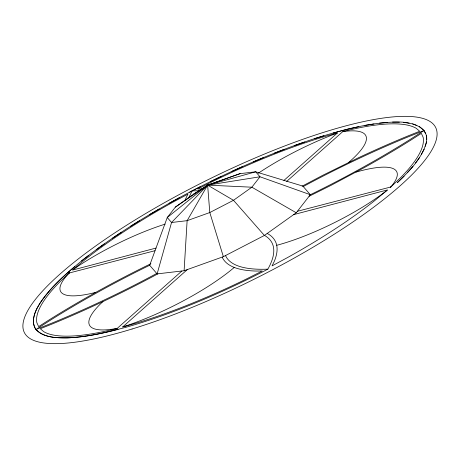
<?xml version="1.0" encoding="UTF-8"?>
<svg xmlns="http://www.w3.org/2000/svg" width="460" height="460" viewBox="0 0 460 460"><rect width="100%" height="100%" fill="white"/><g stroke="black" fill="none" stroke-linecap="round" stroke-linejoin="round"><path stroke-width="0.69" d="M240.126 173.633L207.627 185.133L193.752 194.011L175.375 207.103L167.25 217.528L149.684 265.293L157.13 273.895L184.103 270.733L187.122 220.673L207.627 185.133L240.126 173.633L255.697 171.81L302.87 186.105L310.316 194.706L313.709 193.068A271.089 64.664 -26.5 0 0 409.636 139.771L424.062 130.513L425.529 133.688M157.13 273.895L171.551 222.496L207.627 185.133L255.697 171.81L259.992 176.778L310.316 194.706L296.246 212.767L264.419 235.439L223.37 256.663L184.103 270.733M425.097 146.36L426.483 141.858M189.031 197.162L192.153 190.848C232.26 170.114 273.74 151.869 316.716 137.931C342.286 130.076 368.454 122.843 395.353 122.021C408.371 121.48 430.744 125.396 426.155 143.508C421.17 159.321 408.997 171.465 397.313 182.672L404.093 176.197M421.44 154.209L424.241 149.12M415.541 162.949L419.721 157.331M407.468 172.471L412.982 166.393M157.878 273.809L153.68 276.098A274.764 65.538 -26.5 0 1 51.83 324.133L40.296 328.739L43.769 331.7A214.63 51.198 -26.5 0 0 113.384 329.394L117.242 328.365L181.884 270.998M283.895 180.464L337.318 133.049L333.529 134.015A214.63 51.198 -26.5 0 0 213.538 181.033L197.748 189.002L202.015 188.968M222.278 257.054L222.674 258.146A274.764 65.538 -26.5 0 0 255.852 271.049L262.252 270.998L246.462 278.967A214.63 51.198 -26.5 0 1 126.471 325.985L122.682 326.951L187.323 269.577M286.661 181.418L342.757 131.635L346.616 130.605A214.63 51.198 -26.5 0 1 416.231 128.3L419.704 131.261L408.169 135.867A274.764 65.538 -26.5 0 0 357.104 158.401L323.081 175.139L302.122 186.191M74.802 266.576C62.008 277.265 49.789 288.897 40.279 302.668C35.506 310.414 30.182 320.861 35.938 329.486C43.959 337.968 56.66 337.807 67.476 337.916C84.611 337.013 101.545 333.741 118.099 329.308M81.437 261.056L88.734 255.398M96.232 249.699L104.328 243.915M175.375 207.103L207.627 185.133L259.992 176.778L251.867 187.203L233.496 200.295L209.794 212.543L187.122 220.673L171.551 222.496L167.25 217.528L207.627 185.133L251.867 187.203L296.246 212.767M112.596 238.113L121.394 232.271M130.341 226.429L139.731 220.605M149.253 214.791L159.131 209.047M169.107 203.331L179.354 197.731M303.278 186.57L307.09 184.494A271.089 64.664 -26.5 0 1 407.577 137.097L424.062 130.513L419.422 126.557M156.722 273.43L152.91 275.505A271.089 64.664 -26.5 0 1 52.423 322.903L35.938 329.486L50.364 320.229A271.089 64.664 -26.5 0 1 146.291 266.932L149.684 265.293M193.752 194.011L196.248 192.723M216.2 182.407L217.448 181.763M189.675 192.182L200.18 186.794M210.72 181.476L221.346 176.37M150.892 263.741L145.975 266.11A274.764 65.538 -26.5 0 0 48.743 320.131L38.651 326.611L36.88 322.776A214.63 51.198 -26.5 0 1 58.84 282.894L69.586 272.63L69.109 273.039L154.991 250.7M309.108 196.259L330.981 185.374L364.222 167.63A274.764 65.538 -26.5 0 0 411.257 139.869L421.348 133.388L423.119 137.224A214.63 51.198 -26.5 0 1 401.16 177.106L390.413 187.369L390.891 186.961L297.401 211.284M231.989 171.339L242.621 166.566M253.236 161.886L263.747 157.51M274.212 153.237L284.476 149.304M294.664 145.487L304.566 142.042M314.364 138.724L323.782 135.815M333.069 133.038L348.617 128.903L358.702 126.73M155.992 248.072L72.45 270.095L85.508 259.227A214.63 51.198 -26.5 0 1 172.488 202.429L187.945 194.114L185.759 198.536A274.764 65.538 -26.5 0 0 184.96 200.56M293.63 214.63L387.55 189.905L374.492 200.773A214.63 51.198 -26.5 0 1 287.511 257.571L272.055 265.886L274.24 261.464A274.764 65.538 -26.5 0 0 268.6 234.209L267.156 233.49M364.889 125.396L373.997 123.981M379.586 123.113L387.607 122.475M199.226 190.785L192.153 190.848C154.065 210.904 116.966 233.157 83.03 259.727C65.682 274.097 47.69 288.983 36.633 308.993C33.879 315.019 31.826 322.126 35.161 328.365C39.52 334.46 47.087 336.329 54.09 337.439C78.022 339.463 101.712 333.58 124.7 327.629A218.304 52.072 -26.5 0 0 267.846 269.152A271.089 64.664 -26.5 0 0 265.403 235.94L264.408 235.451L233.496 200.295L207.627 185.133L209.794 212.543L223.37 256.663M392.524 122.084L399.366 122.228M403.564 122.314L409.141 123.245M412.562 123.815L416.812 125.511M225.601 255.507L225.958 256.502A271.089 64.664 -26.5 0 0 267.846 269.152M426.426 135.631L426.46 139.495M355.982 172.12A94.409 22.523 -26.5 0 1 390.822 186.978M387.05 190.319A94.265 22.488 -26.5 0 1 276.707 245.301M234.255 267.427A99.688 23.776 -26.5 0 1 122.682 326.951M117.242 328.365A99.688 23.776 -26.5 0 1 102.896 301.599M95.778 292.37A94.265 22.488 -26.5 0 1 69.178 273.022M342.757 131.635A99.337 23.696 -26.5 0 1 348.571 162.512M72.95 269.681A95.536 22.787 -26.5 0 1 165.197 224.106M258.117 173.339A99.975 23.845 -26.5 0 1 337.318 133.049M132.072 328.998A229.793 54.815 -26.5 0 0 437 132.135A229.793 54.815 -26.5 0 0 120.928 228.867A229.793 54.815 -26.5 0 0 132.072 328.998"/></g></svg>
